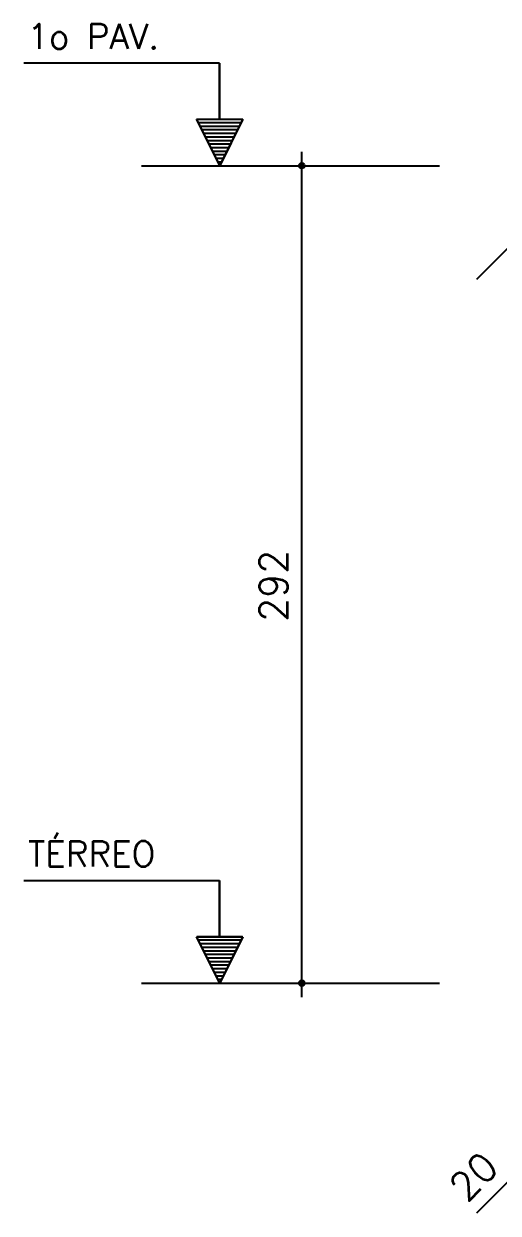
# Model space of a CAD drawing. Extents: x -2 to 121, y -2 to 61.
# Drawn here: x 36.47 to 39.86, y 8.63 to 17.13 of the extents above; entities that cross this region are included whole.
import ezdxf

# ---------------------------------------------------------------- set-up
doc = ezdxf.new("R2010")
doc.units = 0
doc.header["$MEASUREMENT"] = 0
for name, color, linetype in [('PENA_01', 1, 'CONTINUOUS'), ('PENA_02', 2, 'CONTINUOUS'), ('PENA_03', 3, 'CONTINUOUS'), ('PENA_05', 5, 'CONTINUOUS')]:
    doc.layers.add(name, color=color, linetype=linetype)
doc.styles.get("Standard").update_dxf_attribs({"font": 'ROMANS.SHX'})

msp = doc.modelspace()

# ---------------------------------------------------------------- linework, layer by layer
at = {"layer": 'PENA_01', "linetype": 'Continuous'}
for p, q in [((37.313489, 16.115732), (39.444352, 16.115732)), ((37.313489, 10.275732), (39.444352, 10.275732))]:
    msp.add_line(p, q, dxfattribs=at)
at = {"layer": 'PENA_02', "linetype": 'Continuous'}
for centre, radius in [((38.459635, 16.115732), 0.02), ((38.459635, 16.115732), 0.01), ((38.459635, 10.275732), 0.02), ((38.459635, 10.275732), 0.01)]:
    msp.add_circle(centre, radius, dxfattribs=at)
at = {"layer": 'PENA_03', "linetype": 'Continuous'}
for p, q in [((37.872487, 16.847597), (36.472487, 16.847597)), ((37.872487, 16.447597), (37.872487, 16.847597)), ((37.873887, 16.447597), (37.873887, 16.848997)), ((37.873187, 16.115732), (37.707255, 16.447597)), ((37.707255, 16.447597), (37.872487, 16.447597)), ((37.873187, 16.118854), (37.709511, 16.446206)), ((38.036863, 16.446206), (37.709511, 16.446206)), ((38.026356, 16.422069), (37.720018, 16.422069)), ((38.03912, 16.447597), (37.873187, 16.115732)), ((38.036863, 16.446207), (37.873187, 16.118853)), ((37.873887, 16.447597), (38.03912, 16.447597)), ((38.013592, 16.396541), (37.732783, 16.396541)), ((38.000828, 16.371013), (37.745547, 16.371013)), ((37.988063, 16.345485), (37.758311, 16.345485)), ((37.975299, 16.319957), (37.771075, 16.319957)), ((37.962535, 16.294429), (37.783839, 16.294429)), ((37.949771, 16.268901), (37.796603, 16.268901)), ((37.937007, 16.243373), (37.809367, 16.243373)), ((37.924243, 16.217845), (37.822131, 16.217845)), ((37.911479, 16.192317), (37.834895, 16.192317)), ((37.898715, 16.166788), (37.847659, 16.166788)), ((38.459635, 10.175199), (38.459635, 16.215732)), ((37.885951, 16.14126), (37.860423, 16.14126)), ((37.872487, 11.007597), (36.472487, 11.007597)), ((37.872487, 10.607597), (37.872487, 11.007597)), ((37.873887, 10.607597), (37.873887, 11.008997)), ((37.873187, 10.275732), (37.707255, 10.607597)), ((37.707255, 10.607597), (37.872487, 10.607597)), ((37.873187, 10.278854), (37.709511, 10.606206)), ((38.036863, 10.606206), (37.709511, 10.606206)), ((38.026356, 10.582069), (37.720018, 10.582069)), ((38.013592, 10.556541), (37.732783, 10.556541)), ((38.03912, 10.607597), (37.873187, 10.275732)), ((38.036863, 10.606207), (37.873187, 10.278853)), ((37.873887, 10.607597), (38.03912, 10.607597)), ((38.000828, 10.531013), (37.745547, 10.531013)), ((37.988063, 10.505485), (37.758311, 10.505485)), ((37.975299, 10.479957), (37.771075, 10.479957)), ((37.962535, 10.454429), (37.783839, 10.454429)), ((37.949771, 10.428901), (37.796603, 10.428901)), ((37.937007, 10.403373), (37.809367, 10.403373)), ((37.924243, 10.377845), (37.822131, 10.377845)), ((37.911479, 10.352317), (37.834895, 10.352317)), ((37.898715, 10.326788), (37.847659, 10.326788)), ((37.885951, 10.30126), (37.860423, 10.30126))]:
    msp.add_line(p, q, dxfattribs=at)
at = {"layer": 'PENA_05', "linetype": 'Continuous'}
for p, q in [((39.991845, 15.585732), (39.709002, 15.302889)), ((39.991845, 8.915145), (39.709002, 8.632302))]:
    msp.add_line(p, q, dxfattribs=at)

# ---------------------------------------------------------------- texts
at = {"layer": 'PENA_03', "linetype": 'Continuous'}
for s, p in [('1o PAV.', (36.498194, 16.949471)), ('TÉRREO', (36.502759, 11.109471))]:
    msp.add_text(s, height=0.18, dxfattribs=at).set_placement(p)
for s, rotation, p in [('292', 90, (38.35733, 12.857129)), ('20', 45, (39.638291, 8.703013))]:
    msp.add_text(s, height=0.2, rotation=rotation, dxfattribs=at).set_placement(p)

doc.saveas('drawing.dxf')
